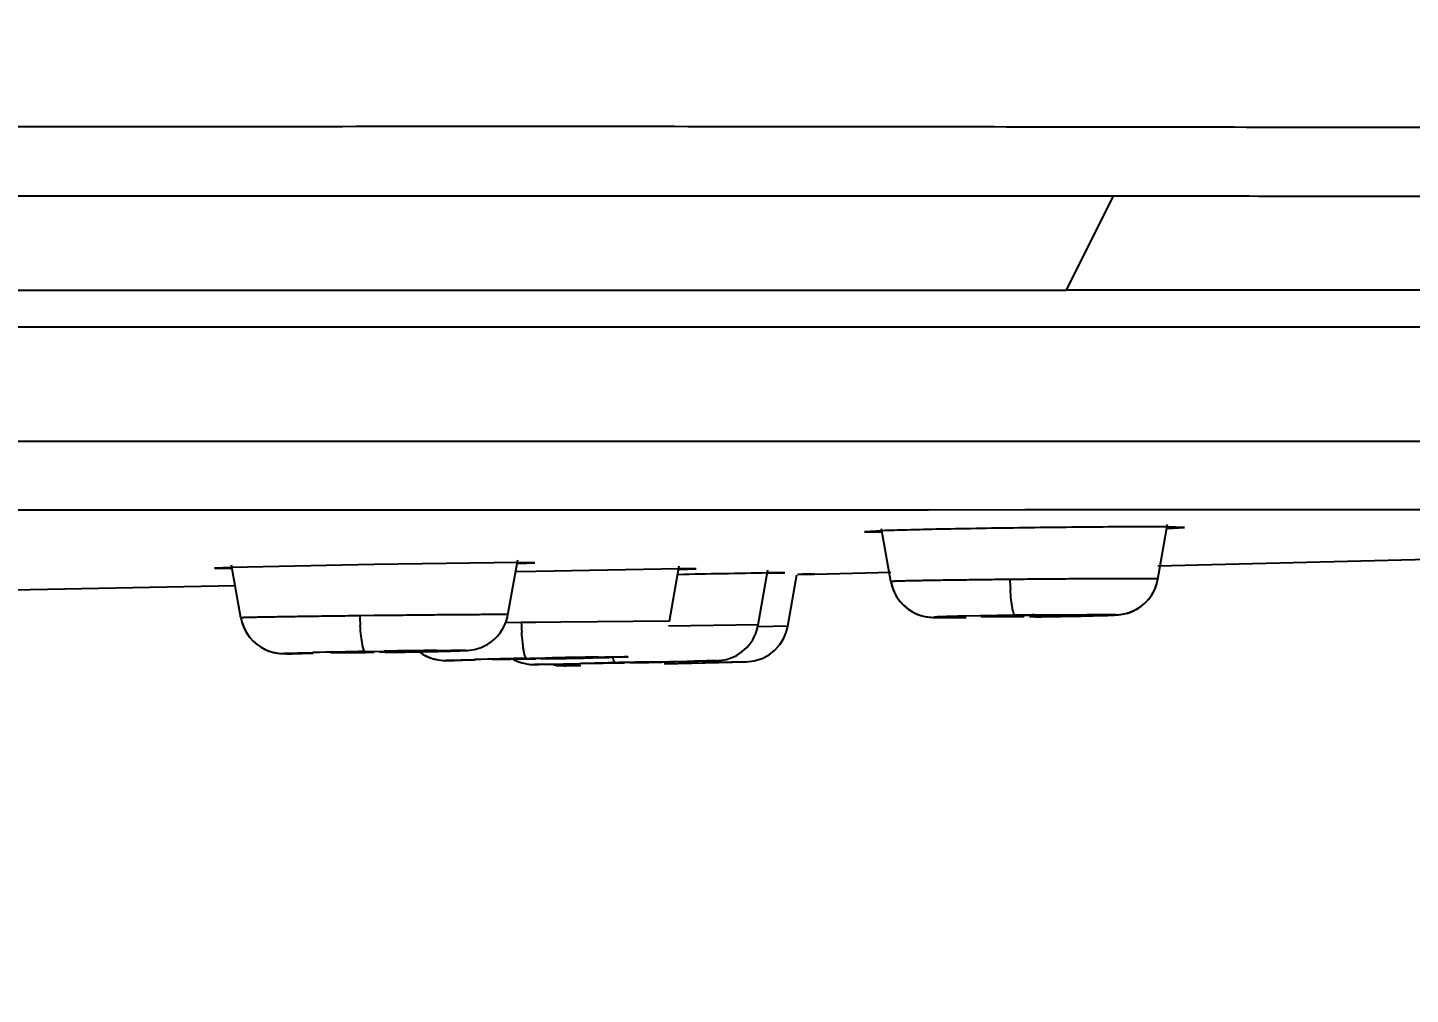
# Model space of a CAD drawing. Header units: millimetres. Extents: x 1236 to 1656, y -100 to 494.
# Drawn here: x 1505.091 to 1508.289, y 389.786 to 392.022 of the extents above; entities that cross this region are included whole.
import ezdxf

# ---------------------------------------------------------------- set-up
doc = ezdxf.new("R2010")
doc.units = ezdxf.units.MM
doc.header["$LTSCALE"] = 0.1
doc.layers.add('DIM', color=3, linetype='Continuous')
doc.styles.get("Standard").update_dxf_attribs({"font": 'arial.ttf'})
doc.dimstyles.new('ISO-25', dxfattribs={"dimtxt": 2.5, "dimasz": 2.5, "dimexe": 1.25, "dimexo": 0.625, "dimtad": 1, "dimlfac": 5, "dimtxsty": 'Standard', "dimcen": 2.5, "dimadec": 0, "dimazin": 0, "dimtfac": 1, "dimtmove": 0, "dimatfit": 3, "dimfxl": 0, "dimarcsym": 0})

# ---------------------------------------------------------------- blocks, each defined once
blk = doc.blocks.new('*D54')
at = {"layer": 'Defpoints', "color": 0}
for p in [(1493.4392, 422.6607), (1493.4392, 405.5297), (1563.4408, 391.5294)]:
    blk.add_point(p, dxfattribs=at)
at = {"layer": 'DIM', "color": 0, "lineweight": -2}
for p, q in [((1493.4392, 406.1547), (1493.4392, 423.9107)), ((1563.4408, 392.1544), (1563.4408, 423.9107)), ((1560.9408, 422.6607), (1495.9392, 422.6607))]:
    blk.add_line(p, q, dxfattribs=at)
at = {"layer": 'DIM', "color": 0}
for points in [[(1495.9392, 423.0773), (1495.9392, 422.244), (1493.4392, 422.6607)], [(1560.9408, 423.0773), (1560.9408, 422.244), (1563.4408, 422.6607)]]:
    blk.add_solid(points, dxfattribs=at)
at = {"layer": 'DIM', "color": 0, "insert": (1528.44, 424.5629), "char_height": 2.5, "attachment_point": 5}
blk.add_mtext('350', dxfattribs=at)
blk = doc.blocks.new('*D43')
at = {"layer": 'Defpoints', "color": 0}
for p in [(1473.7001, 391.7872), (1513.1783, 391.7885), (1513.1783, 382.0926)]:
    blk.add_point(p, dxfattribs=at)
at = {"layer": 'DIM', "color": 0, "lineweight": -2}
for p, q in [((1473.7001, 391.1622), (1473.7001, 380.8426)), ((1513.1783, 391.1635), (1513.1783, 380.8426)), ((1476.2001, 382.0926), (1510.6783, 382.0926))]:
    blk.add_line(p, q, dxfattribs=at)
at = {"layer": 'DIM', "color": 0}
for points in [[(1476.2001, 382.5093), (1476.2001, 381.676), (1473.7001, 382.0926)], [(1510.6783, 382.5093), (1510.6783, 381.676), (1513.1783, 382.0926)]]:
    blk.add_solid(points, dxfattribs=at)
at = {"layer": 'DIM', "color": 0, "insert": (1493.4392, 383.9941), "char_height": 2.5, "attachment_point": 5}
blk.add_mtext('197', dxfattribs=at)

msp = doc.modelspace()

# ---------------------------------------------------------------- linework, layer by layer
for p, q in [((1493.4394, 391.633), (1507.6018, 391.633)), ((1507.6018, 391.633), (1507.4932, 391.4145)), ((1507.4931, 391.4143), (1495.6742, 391.4143)), ((1512.5448, 391.4144), (1507.4931, 391.4144)), ((1474.1245, 391.3297), (1512.7541, 391.3297)), ((1508.3287, 391.0651), (1503.0116, 391.0643)), ((1504.9637, 390.9067), (1506.1094, 390.9069)), ((1506.1094, 390.9069), (1506.1313, 390.9069)), ((1506.1313, 390.9069), (1506.1723, 390.9069)), ((1506.1723, 390.9069), (1506.2671, 390.9069)), ((1506.2671, 390.9069), (1506.367, 390.9069)), ((1506.367, 390.9069), (1506.4398, 390.9069)), ((1506.4398, 390.9069), (1506.4737, 390.9069)), ((1506.4737, 390.9069), (1506.5401, 390.9069)), ((1506.5401, 390.9069), (1506.5719, 390.9069)), ((1506.5719, 390.9069), (1506.6405, 390.907)), ((1506.6405, 390.907), (1507.0277, 390.907)), ((1507.0277, 390.907), (1507.1747, 390.907)), ((1507.1747, 390.907), (1507.397, 390.9071)), ((1507.397, 390.9071), (1507.5123, 390.9071)), ((1507.5123, 390.9071), (1507.7681, 390.9072)), ((1507.7681, 390.9072), (1507.8308, 390.9072)), ((1507.8308, 390.9072), (1508.6115, 390.9072)), ((1507.0664, 390.8584), (1507.0267, 390.856)), ((1507.0267, 390.856), (1507.0663, 390.8547)), ((1507.0876, 390.7408), (1507.066, 390.8629)), ((1507.7052, 390.7466), (1507.7276, 390.8732)), ((1507.7261, 390.8639), (1507.7669, 390.8662)), ((1507.7669, 390.8662), (1507.727, 390.8674)), ((1506.2246, 390.7848), (1505.8927, 390.7804)), ((1506.2021, 390.6641), (1506.2246, 390.7913)), ((1506.224, 390.7826), (1506.2639, 390.7844)), ((1506.2639, 390.7844), (1506.2246, 390.7848)), ((1507.7045, 390.7775), (1508.6596, 390.8006)), ((1505.563, 390.7734), (1505.5236, 390.7716)), ((1505.5236, 390.7716), (1505.5632, 390.7711)), ((1505.8927, 390.7804), (1505.563, 390.7734)), ((1505.5845, 390.657), (1505.563, 390.7786)), ((1506.2662, 390.7643), (1506.2195, 390.7634)), ((1506.5981, 390.7699), (1506.2662, 390.7643)), ((1506.5757, 390.6493), (1506.5982, 390.7769)), ((1506.5978, 390.7684), (1506.6376, 390.77)), ((1506.6376, 390.77), (1506.5981, 390.7699)), ((1506.7808, 390.6404), (1506.8033, 390.7682)), ((1506.8029, 390.76), (1506.8427, 390.7612)), ((1506.8427, 390.7612), (1506.8032, 390.7607)), ((1506.8491, 390.6374), (1506.8701, 390.7564)), ((1506.8714, 390.7575), (1506.8832, 390.7577)), ((1506.8833, 390.7577), (1506.8714, 390.7575)), ((1506.8832, 390.7577), (1506.8889, 390.7578)), ((1506.8888, 390.7578), (1506.8833, 390.7577)), ((1506.9106, 390.7583), (1506.8888, 390.7578)), ((1506.8889, 390.7578), (1506.9105, 390.7583)), ((1506.9105, 390.7583), (1506.911, 390.7583)), ((1506.911, 390.7583), (1507.0871, 390.7626)), ((1504.8926, 390.7189), (1505.5713, 390.7315)), ((1507.0876, 390.7408), (1507.0895, 390.7321)), ((1507.3959, 390.7459), (1507.3627, 390.7456)), ((1505.8927, 390.662), (1505.8594, 390.6616)), ((1507.3747, 390.663), (1507.2534, 390.6607)), ((1507.2977, 390.6599), (1507.2959, 390.6597)), ((1507.2959, 390.6597), (1507.3764, 390.6597)), ((1507.3585, 390.6615), (1507.2977, 390.6599)), ((1507.3959, 390.6621), (1507.3839, 390.6619)), ((1507.419, 390.6636), (1507.5408, 390.6647)), ((1507.4959, 390.6624), (1507.4211, 390.6624)), ((1507.4333, 390.6606), (1507.4864, 390.6619)), ((1507.4864, 390.6619), (1507.4941, 390.6622)), ((1507.4941, 390.6622), (1507.4959, 390.6624)), ((1507.6029, 390.6633), (1507.608, 390.6636)), ((1506.2329, 390.6458), (1506.1964, 390.6453)), ((1506.2662, 390.6462), (1506.2329, 390.6458)), ((1506.3243, 390.647), (1506.2662, 390.6462)), ((1506.5757, 390.6494), (1506.3243, 390.647)), ((1506.7808, 390.6404), (1506.5732, 390.6379)), ((1506.8491, 390.6374), (1506.7808, 390.6364)), ((1506.8455, 390.6231), (1506.8491, 390.6374)), ((1505.7027, 390.574), (1505.7132, 390.5741)), ((1505.7132, 390.5741), (1505.726, 390.5741)), ((1505.7927, 390.5762), (1505.8738, 390.5769)), ((1505.7945, 390.5763), (1505.7927, 390.5762)), ((1505.8551, 390.5779), (1505.7945, 390.5763)), ((1505.8804, 390.5783), (1505.8551, 390.5779)), ((1505.8717, 390.5789), (1505.916, 390.5797)), ((1505.8738, 390.5769), (1505.8927, 390.5772)), ((1505.8927, 390.5786), (1505.8804, 390.5783)), ((1505.9184, 390.579), (1505.8927, 390.5786)), ((1505.9049, 390.5774), (1505.9303, 390.5779)), ((1505.9927, 390.5796), (1505.9184, 390.579)), ((1505.9303, 390.5779), (1505.9832, 390.5792)), ((1505.9832, 390.5792), (1505.9909, 390.5794)), ((1505.9909, 390.5794), (1505.9927, 390.5796)), ((1506.0192, 390.5789), (1506.0382, 390.5793)), ((1506.0382, 390.5793), (1506.0549, 390.5797)), ((1506.0549, 390.5797), (1506.0692, 390.5801)), ((1506.1259, 390.5592), (1506.0593, 390.5585)), ((1506.0626, 390.5584), (1506.0677, 390.5584)), ((1506.0627, 390.5588), (1506.1246, 390.5606)), ((1506.0677, 390.5584), (1506.0779, 390.5585)), ((1506.0692, 390.5801), (1506.0811, 390.5804)), ((1506.0779, 390.5585), (1506.0964, 390.5587)), ((1506.0811, 390.5804), (1506.0908, 390.5808)), ((1506.0908, 390.5808), (1506.0983, 390.581)), ((1506.1662, 390.5607), (1506.2478, 390.5618)), ((1506.168, 390.5608), (1506.1662, 390.5607)), ((1506.2284, 390.5623), (1506.168, 390.5608)), ((1506.2537, 390.5628), (1506.2284, 390.5623)), ((1506.2454, 390.5632), (1506.2897, 390.564)), ((1506.2478, 390.5618), (1506.2662, 390.5622)), ((1506.2662, 390.5631), (1506.2537, 390.5628)), ((1506.2921, 390.5636), (1506.2662, 390.5631)), ((1506.2787, 390.5624), (1506.304, 390.5629)), ((1506.3662, 390.5646), (1506.2921, 390.5636)), ((1506.304, 390.5629), (1506.3568, 390.5642)), ((1506.3568, 390.5642), (1506.3644, 390.5645)), ((1506.358, 390.5635), (1506.3783, 390.564)), ((1506.3644, 390.5645), (1506.3662, 390.5646)), ((1506.3783, 390.564), (1506.4135, 390.5648)), ((1506.4135, 390.5648), (1506.4351, 390.5653)), ((1506.6241, 390.5562), (1506.6617, 390.5571)), ((1506.6617, 390.5571), (1506.6779, 390.5575)), ((1506.6779, 390.5575), (1506.6828, 390.5577)), ((1506.6828, 390.5577), (1506.6852, 390.5578)), ((1506.3311, 390.5501), (1506.2637, 390.549)), ((1506.2667, 390.549), (1506.2728, 390.549)), ((1506.2728, 390.549), (1506.3176, 390.5498)), ((1506.3012, 390.5501), (1506.3297, 390.5507)), ((1506.3043, 390.5495), (1506.3149, 390.547)), ((1506.3149, 390.547), (1506.3321, 390.5458)), ((1506.3176, 390.5498), (1506.3621, 390.5506)), ((1506.3297, 390.5507), (1506.4051, 390.5524)), ((1506.3366, 390.546), (1506.3322, 390.5459)), ((1506.3322, 390.5459), (1506.3362, 390.546)), ((1506.3362, 390.546), (1506.3696, 390.5467)), ((1506.3707, 390.5467), (1506.3366, 390.546)), ((1506.3712, 390.5512), (1506.4226, 390.5521)), ((1506.3729, 390.5513), (1506.3712, 390.5512)), ((1506.4333, 390.5528), (1506.3729, 390.5513)), ((1506.4051, 390.5524), (1506.4505, 390.5534)), ((1506.4226, 390.5521), (1506.4531, 390.5527)), ((1506.4586, 390.5533), (1506.4333, 390.5528)), ((1506.4505, 390.5534), (1506.4948, 390.5543)), ((1506.4531, 390.5527), (1506.4712, 390.5531)), ((1506.4712, 390.5536), (1506.4586, 390.5533)), ((1506.4971, 390.5541), (1506.4712, 390.5536)), ((1506.4838, 390.5534), (1506.509, 390.5539)), ((1506.4948, 390.5543), (1506.6168, 390.5567)), ((1506.5712, 390.5554), (1506.4971, 390.5541)), ((1506.5618, 390.5551), (1506.5694, 390.5553)), ((1506.5632, 390.5508), (1506.7527, 390.5548)), ((1506.5681, 390.5549), (1506.5837, 390.5552)), ((1506.5694, 390.5553), (1506.5712, 390.5554)), ((1506.5837, 390.5552), (1506.6241, 390.5562)), ((1506.7527, 390.5548), (1506.6518, 390.5527))]:
    msp.add_line(p, q)
for points in [[(1507.0877, 390.7408), (1507.0901, 390.7304), (1507.0949, 390.7172), (1507.1015, 390.7049), (1507.1095, 390.6939), (1507.1186, 390.6843), (1507.1286, 390.6763), (1507.1392, 390.6698), (1507.1498, 390.6649), (1507.1602, 390.6615), (1507.1693, 390.6595), (1507.176, 390.6585), (1507.1811, 390.6581), (1507.1847, 390.6579), (1507.1877, 390.6578), (1507.191, 390.6577), (1507.1947, 390.6576), (1507.1989, 390.6575), (1507.2038, 390.6575), (1507.2093, 390.6574), (1507.2155, 390.6574), (1507.2225, 390.6574), (1507.23, 390.6573)], [(1507.0895, 390.7321), (1507.094, 390.7191), (1507.1001, 390.707), (1507.1077, 390.6961), (1507.1164, 390.6864), (1507.1259, 390.6783), (1507.136, 390.6716), (1507.1463, 390.6664), (1507.1566, 390.6625), (1507.1659, 390.6601), (1507.1733, 390.6589), (1507.1791, 390.6582), (1507.1798, 390.6582)], [(1507.6066, 390.6635), (1507.6098, 390.6637), (1507.6136, 390.664), (1507.6191, 390.6646), (1507.6261, 390.6658), (1507.6353, 390.6681), (1507.6456, 390.6718), (1507.6556, 390.6767), (1507.6653, 390.6829), (1507.6747, 390.6906), (1507.6833, 390.6997), (1507.6911, 390.7103), (1507.6976, 390.7222), (1507.7025, 390.7352), (1507.7026, 390.7358)], [(1507.608, 390.6636), (1507.6119, 390.6639), (1507.6164, 390.6643), (1507.623, 390.6652), (1507.6311, 390.6669), (1507.6401, 390.6697), (1507.6497, 390.6736), (1507.6591, 390.6788), (1507.6683, 390.6851), (1507.6771, 390.6929), (1507.6852, 390.702), (1507.6925, 390.7125), (1507.6984, 390.7242), (1507.7029, 390.7367), (1507.7052, 390.7466)], [(1505.5845, 390.6569), (1505.5867, 390.6473), (1505.5912, 390.6345)], [(1505.5846, 390.6569), (1505.5869, 390.6467), (1505.5916, 390.6338), (1505.5977, 390.6221), (1505.6051, 390.6117), (1505.6132, 390.6027), (1505.6219, 390.5951), (1505.6312, 390.5888), (1505.6407, 390.5837), (1505.6505, 390.5797), (1505.6597, 390.577), (1505.6682, 390.5754), (1505.675, 390.5746), (1505.6793, 390.5743), (1505.6823, 390.5742)], [(1506.0983, 390.581), (1506.1014, 390.5812), (1506.1042, 390.5813), (1506.1068, 390.5814), (1506.1096, 390.5816), (1506.1134, 390.5819), (1506.1182, 390.5826), (1506.125, 390.5838), (1506.1327, 390.5858), (1506.1404, 390.5885), (1506.1482, 390.592), (1506.1559, 390.5963), (1506.1635, 390.6015), (1506.1709, 390.6075), (1506.1777, 390.6144), (1506.184, 390.6221), (1506.1896, 390.6304), (1506.1942, 390.6393), (1506.1981, 390.6487), (1506.201, 390.6588), (1506.2021, 390.6642)], [(1507.4789, 390.6601), (1507.4937, 390.6604), (1507.5078, 390.6607), (1507.521, 390.661), (1507.5334, 390.6612), (1507.5449, 390.6615), (1507.5554, 390.6618), (1507.5651, 390.662)], [(1507.5651, 390.662), (1507.5737, 390.6623), (1507.5815, 390.6625), (1507.5883, 390.6627)], [(1507.5883, 390.6627), (1507.5943, 390.663), (1507.5995, 390.6632), (1507.6039, 390.6634)], [(1505.5912, 390.6345), (1505.5972, 390.6229), (1505.6044, 390.6125), (1505.6123, 390.6035), (1505.6209, 390.5959), (1505.63, 390.5895), (1505.6394, 390.5843), (1505.6491, 390.5802), (1505.6583, 390.5774), (1505.6669, 390.5756), (1505.6739, 390.5747), (1505.6784, 390.5743), (1505.6817, 390.5742), (1505.6851, 390.5741)], [(1506.6852, 390.5578), (1506.6865, 390.5578), (1506.6885, 390.5579), (1506.6914, 390.5582), (1506.6961, 390.5587), (1506.7017, 390.5597), (1506.7073, 390.5609), (1506.7133, 390.5627), (1506.7194, 390.5649), (1506.7257, 390.5677), (1506.7318, 390.5709), (1506.7378, 390.5746), (1506.7435, 390.5787), (1506.749, 390.5833), (1506.7542, 390.5883), (1506.7591, 390.5938), (1506.7638, 390.5998), (1506.768, 390.6063), (1506.7718, 390.6132), (1506.7751, 390.6206), (1506.7778, 390.6284), (1506.78, 390.6366), (1506.7807, 390.6404)], [(1506.7528, 390.5548), (1506.7718, 390.5571), (1506.7898, 390.5628), (1506.8058, 390.5714), (1506.8195, 390.5823), (1506.8307, 390.5949), (1506.8394, 390.6087), (1506.8455, 390.6231)], [(1505.6851, 390.5741), (1505.6877, 390.5741), (1505.6908, 390.574), (1505.6943, 390.574), (1505.7027, 390.574)], [(1505.9867, 390.5782), (1505.9981, 390.5784), (1506.0192, 390.5789)], [(1505.9968, 390.5784), (1506.0047, 390.5731), (1506.0133, 390.5684), (1506.0219, 390.5647), (1506.0306, 390.562), (1506.0387, 390.5602)], [(1505.9969, 390.5784), (1505.9973, 390.578), (1506.0057, 390.5725), (1506.0144, 390.5679), (1506.023, 390.5643), (1506.0318, 390.5617)], [(1506.0318, 390.5617), (1506.0398, 390.56), (1506.0466, 390.559), (1506.0518, 390.5586), (1506.0547, 390.5585), (1506.0567, 390.5585), (1506.0586, 390.5584), (1506.0626, 390.5584)], [(1506.2148, 390.5607), (1506.2211, 390.5576), (1506.2281, 390.5548), (1506.2349, 390.5526), (1506.2417, 390.551), (1506.248, 390.5499), (1506.2535, 390.5493), (1506.258, 390.549), (1506.2606, 390.549), (1506.2624, 390.5489), (1506.2639, 390.5489), (1506.2667, 390.549)], [(1506.2184, 390.5588), (1506.2251, 390.5559), (1506.2318, 390.5535), (1506.2385, 390.5517), (1506.2449, 390.5504), (1506.2508, 390.5496), (1506.2557, 390.5492), (1506.2566, 390.5491)]]:
    msp.add_lwpolyline(points)
for centre, radius, start, end in [((1508.0422, 320.2508), 70.5208, 91.006707, 91.176042), ((1508.1542, 390.7721), 0.7919, 181.9187, 183.5249), ((1506.669, 390.6915), 0.8101, 182.1172, 183.6923), ((1507.5146, 382.03), 8.6329, 90.86744, 91.03582), ((1507.6719, 370.8963), 19.7689, 90.73288, 90.86147), ((1507.2684, 399.8562), 9.1971, 270.67289, 270.7943), ((1507.5225, 381.5367), 9.1263, 90.63689, 90.79477), ((1507.2772, 399.2926), 8.6335, 270.86744, 271.03581), ((1507.2336, 403.8742), 13.2163, 270.81193, 271.33778), ((1507.0379, 390.6773), 0.8057, 182.2426, 183.8292), ((1506.2317, 369.8911), 20.691, 90.99678, 91.33158), ((1506.3438, 364.639), 25.9443, 90.6756, 90.94478), ((1505.5595, 411.2099), 20.6361, 270.99636, 271.33302), ((1506.8496, 359.8229), 30.7462, 91.12587, 91.35112), ((1507.0252, 351.9425), 38.6285, 90.91013, 91.09098), ((1505.6899, 421.2204), 30.6641, 271.12559, 271.35209), ((1505.2225, 451.4588), 60.9188, 271.199268, 271.313268), ((1506.1134, 408.8622), 18.3125, 271.23782, 271.40308)]:
    msp.add_arc(centre, radius, start, end)
for points, knots in [([(1493.4392, 391.792), (1494.1797, 391.7923), (1495.6579, 391.7926), (1497.8688, 391.7919), (1500.0625, 391.7923), (1501.8744, 391.7921), (1503.3035, 391.7923), (1504.3512, 391.7927), (1505.3739, 391.7935), (1506.207, 391.7939), (1506.8541, 391.7936), (1507.4668, 391.7928), (1508.1908, 391.7916), (1509.0022, 391.7918), (1509.5171, 391.7922), (1509.7604, 391.7923)], [0, 0, 0, 0, 0.136111, 0.271708, 0.406381, 0.539336, 0.604747, 0.669067, 0.731911, 0.792739, 0.82219, 0.850865, 0.905361, 0.95527, 1, 1, 1, 1]), ([(1507.6016, 391.6331), (1507.8255, 391.6328), (1508.1566, 391.632), (1508.5913, 391.6319), (1508.9014, 391.6323), (1509.1991, 391.6328), (1509.5677, 391.6332), (1509.992, 391.6332), (1510.457, 391.6329), (1510.8631, 391.6327), (1511.2103, 391.6328), (1511.5018, 391.6328), (1511.7438, 391.633), (1511.9442, 391.6332), (1512.11, 391.6331), (1512.2473, 391.6324), (1512.3466, 391.6309), (1512.4162, 391.629), (1512.4629, 391.628), (1512.5071, 391.6277), (1512.562, 391.6286), (1512.6022, 391.6303), (1512.6285, 391.6313)], [0, 0, 0, 0, 0.133607, 0.19758, 0.259399, 0.318713, 0.375203, 0.479409, 0.571916, 0.652723, 0.721724, 0.779117, 0.826691, 0.866143, 0.898715, 0.925633, 0.948075, 0.957981, 0.967221, 0.97596, 0.984311, 1, 1, 1, 1]), ([(1507.3959, 390.865), (1507.3624, 390.8646), (1507.2979, 390.8636), (1507.2073, 390.862), (1507.131, 390.8603), (1507.0857, 390.859), (1507.0664, 390.8584)], [0, 0, 0, 0, 0.304942, 0.587162, 0.824596, 1, 1, 1, 1]), ([(1507.727, 390.8674), (1507.7076, 390.8675), (1507.662, 390.8675), (1507.5517, 390.8669), (1507.4607, 390.8659), (1507.3959, 390.865)], [0, 0, 0, 0, 0.175493, 0.413004, 1, 1, 1, 1]), ([(1507.3627, 390.7456), (1507.3444, 390.7454), (1507.3085, 390.745), (1507.2645, 390.7444), (1507.2311, 390.744), (1507.2081, 390.7437), (1507.1866, 390.7433), (1507.1669, 390.743), (1507.1492, 390.7427), (1507.1334, 390.7424), (1507.1217, 390.7421), (1507.1134, 390.7419), (1507.1081, 390.7417), (1507.1033, 390.7416), (1507.0992, 390.7415), (1507.0957, 390.7413), (1507.0929, 390.7412), (1507.0906, 390.7411), (1507.0892, 390.741), (1507.0883, 390.7409), (1507.0879, 390.7409), (1507.0877, 390.7408), (1507.0876, 390.7408), (1507.0876, 390.7408)], [0, 0, 0, 0, 0.200367, 0.390777, 0.479841, 0.563781, 0.641965, 0.713763, 0.778555, 0.835838, 0.885177, 0.906732, 0.926136, 0.943337, 0.95829, 0.970977, 0.981383, 0.989495, 0.995301, 0.997336, 0.998791, 0.99967, 1, 1, 1, 1]), ([(1507.3747, 390.6629), (1507.3741, 390.663), (1507.3732, 390.6639), (1507.3723, 390.6653), (1507.3711, 390.668), (1507.3698, 390.6726), (1507.3676, 390.6832), (1507.3655, 390.7004), (1507.3643, 390.7152), (1507.3638, 390.7234)], [0, 0, 0, 0, 0.029197, 0.052577, 0.083169, 0.168084, 0.284783, 0.603425, 1, 1, 1, 1]), ([(1507.7052, 390.7466), (1507.7052, 390.7466), (1507.705, 390.7467), (1507.7048, 390.7467), (1507.7043, 390.7468), (1507.7036, 390.7468), (1507.7028, 390.7468), (1507.7013, 390.7469), (1507.699, 390.747), (1507.6956, 390.747), (1507.6916, 390.7471), (1507.6868, 390.7472), (1507.6813, 390.7472), (1507.6752, 390.7473), (1507.6656, 390.7473), (1507.6521, 390.7473), (1507.6341, 390.7473), (1507.6137, 390.7473), (1507.5913, 390.7472), (1507.567, 390.7471), (1507.5411, 390.747), (1507.5039, 390.7468), (1507.4554, 390.7464), (1507.4159, 390.7461), (1507.3959, 390.7459)], [0, 0, 0, 0, 0.00037, 0.001317, 0.002864, 0.005013, 0.007762, 0.011107, 0.019574, 0.030388, 0.043521, 0.058944, 0.07663, 0.09655, 0.118665, 0.169208, 0.227695, 0.293558, 0.366216, 0.444975, 0.529082, 0.617778, 0.805539, 1, 1, 1, 1]), ([(1505.8594, 390.6616), (1505.8409, 390.6613), (1505.8051, 390.6609), (1505.761, 390.6603), (1505.7278, 390.6598), (1505.7049, 390.6595), (1505.6834, 390.6591), (1505.6638, 390.6588), (1505.6461, 390.6585), (1505.6305, 390.6582), (1505.6171, 390.658), (1505.6073, 390.6578), (1505.6006, 390.6576), (1505.5965, 390.6575), (1505.593, 390.6574), (1505.5901, 390.6573), (1505.5881, 390.6572), (1505.5868, 390.6571), (1505.586, 390.6571), (1505.5854, 390.6571), (1505.585, 390.657), (1505.5847, 390.657), (1505.5846, 390.657), (1505.5846, 390.6569)], [0, 0, 0, 0, 0.201697, 0.391585, 0.480379, 0.564203, 0.642332, 0.714045, 0.778622, 0.835528, 0.884463, 0.925143, 0.942298, 0.957283, 0.970065, 0.980616, 0.98891, 0.992202, 0.99492, 0.99706, 0.998621, 0.999599, 1, 1, 1, 1]), ([(1506.2021, 390.6641), (1506.2021, 390.6642), (1506.2019, 390.6642), (1506.2017, 390.6642), (1506.2012, 390.6642), (1506.2005, 390.6643), (1506.1997, 390.6643), (1506.1982, 390.6643), (1506.1958, 390.6644), (1506.1925, 390.6644), (1506.1884, 390.6644), (1506.1836, 390.6644), (1506.1782, 390.6644), (1506.172, 390.6644), (1506.1624, 390.6644), (1506.1489, 390.6643), (1506.1309, 390.6642), (1506.1105, 390.6641), (1506.0881, 390.6639), (1506.0638, 390.6637), (1506.0379, 390.6635), (1506.0007, 390.6631), (1505.9521, 390.6626), (1505.9127, 390.6622), (1505.8927, 390.662)], [0, 0, 0, 0, 0.000355, 0.001304, 0.002856, 0.005011, 0.007767, 0.01112, 0.019603, 0.030433, 0.04358, 0.059018, 0.076717, 0.096649, 0.118775, 0.169337, 0.227836, 0.293706, 0.366365, 0.44512, 0.529216, 0.617895, 0.805607, 1, 1, 1, 1]), ([(1507.2534, 390.6607), (1507.2484, 390.6606), (1507.2388, 390.6604), (1507.2254, 390.66), (1507.2139, 390.6596), (1507.2055, 390.6593), (1507.1999, 390.6591), (1507.1964, 390.6589), (1507.1936, 390.6588), (1507.1915, 390.6587), (1507.1901, 390.6586), (1507.1893, 390.6585), (1507.1887, 390.6584), (1507.1882, 390.6584), (1507.1878, 390.6583), (1507.1876, 390.6583), (1507.1874, 390.6582), (1507.1876, 390.6581), (1507.1878, 390.6581), (1507.1881, 390.658), (1507.1886, 390.658), (1507.1896, 390.6579), (1507.1911, 390.6578), (1507.1934, 390.6577), (1507.1962, 390.6577), (1507.1996, 390.6576), (1507.2036, 390.6575), (1507.2099, 390.6575), (1507.2191, 390.6574), (1507.2316, 390.6574), (1507.2459, 390.6574), (1507.256, 390.6575), (1507.2613, 390.6575)], [0, 0, 0, 0, 0.108847, 0.205081, 0.287649, 0.355797, 0.384251, 0.408843, 0.42949, 0.446106, 0.452878, 0.458622, 0.46334, 0.467033, 0.469707, 0.471372, 0.47209, 0.4727, 0.47423, 0.476765, 0.480316, 0.484888, 0.497101, 0.513408, 0.533803, 0.558213, 0.586537, 0.61867, 0.693953, 0.783234, 0.885631, 1, 1, 1, 1]), ([(1507.5408, 390.6647), (1507.5503, 390.6647), (1507.5636, 390.6648), (1507.5801, 390.6647), (1507.5897, 390.6647), (1507.5965, 390.6646), (1507.6009, 390.6645), (1507.6034, 390.6644), (1507.6054, 390.6643), (1507.6067, 390.6643), (1507.6076, 390.6642), (1507.608, 390.6641), (1507.6082, 390.664), (1507.608, 390.6639), (1507.6079, 390.6639), (1507.6075, 390.6638), (1507.6068, 390.6637), (1507.6056, 390.6636), (1507.6037, 390.6635), (1507.6013, 390.6633), (1507.597, 390.6631), (1507.5904, 390.6629), (1507.581, 390.6625), (1507.5647, 390.662), (1507.5515, 390.6617), (1507.5422, 390.6615)], [0, 0, 0, 0, 0.212425, 0.299014, 0.371368, 0.428748, 0.451591, 0.470415, 0.48514, 0.495757, 0.50228, 0.504025, 0.504814, 0.505376, 0.506831, 0.509285, 0.512755, 0.522756, 0.536845, 0.555009, 0.577177, 0.633192, 0.704218, 0.78958, 1, 1, 1, 1]), ([(1505.8717, 390.5789), (1505.8711, 390.5789), (1505.8702, 390.5798), (1505.8693, 390.5812), (1505.8681, 390.5839), (1505.8668, 390.5885), (1505.8645, 390.5991), (1505.8623, 390.6162), (1505.8611, 390.6311), (1505.8605, 390.6393)], [0, 0, 0, 0, 0.028979, 0.052157, 0.08255, 0.16716, 0.283726, 0.602654, 1, 1, 1, 1]), ([(1506.2454, 390.5631), (1506.2448, 390.5632), (1506.2439, 390.564), (1506.243, 390.5654), (1506.2418, 390.568), (1506.2405, 390.5726), (1506.2389, 390.5797), (1506.2375, 390.5886), (1506.2356, 390.6034), (1506.2346, 390.6152), (1506.234, 390.6235)], [0, 0, 0, 0, 0.028878, 0.051943, 0.082222, 0.16665, 0.283129, 0.429518, 0.602246, 1, 1, 1, 1]), ([(1505.7519, 390.5744), (1505.7425, 390.5743), (1505.7292, 390.5742), (1505.7127, 390.5741), (1505.7031, 390.574), (1505.6963, 390.574), (1505.6919, 390.5741), (1505.6894, 390.5741), (1505.6875, 390.5741), (1505.686, 390.5742), (1505.6853, 390.5742), (1505.6846, 390.5743), (1505.6852, 390.5745), (1505.6858, 390.5745), (1505.6873, 390.5746), (1505.6891, 390.5747), (1505.6916, 390.5748), (1505.6958, 390.575), (1505.7025, 390.5752), (1505.712, 390.5755), (1505.7283, 390.5759), (1505.7415, 390.5763), (1505.7508, 390.5765)], [0, 0, 0, 0, 0.212351, 0.298866, 0.371123, 0.428387, 0.451167, 0.469924, 0.484578, 0.495116, 0.501546, 0.503904, 0.505802, 0.511752, 0.521797, 0.535938, 0.554159, 0.576389, 0.632538, 0.703711, 0.789234, 1, 1, 1, 1]), ([(1506.0379, 390.5814), (1506.0474, 390.5815), (1506.0607, 390.5817), (1506.0772, 390.5818), (1506.0868, 390.5818), (1506.0936, 390.5818), (1506.0981, 390.5818), (1506.1006, 390.5818), (1506.1025, 390.5817), (1506.1039, 390.5817), (1506.1046, 390.5817), (1506.105, 390.5816), (1506.1052, 390.5816), (1506.1054, 390.5816), (1506.1053, 390.5815), (1506.1051, 390.5815), (1506.1048, 390.5814), (1506.1041, 390.5814), (1506.1029, 390.5813), (1506.101, 390.5812), (1506.0986, 390.5811), (1506.0943, 390.5809), (1506.0877, 390.5807), (1506.0783, 390.5804), (1506.062, 390.5799), (1506.0489, 390.5796), (1506.0396, 390.5794)], [0, 0, 0, 0, 0.212764, 0.299525, 0.372049, 0.429594, 0.452517, 0.471417, 0.486215, 0.496896, 0.500696, 0.50347, 0.505223, 0.505978, 0.506403, 0.507781, 0.510176, 0.513592, 0.523497, 0.537499, 0.555583, 0.577677, 0.633557, 0.704465, 0.789726, 1, 1, 1, 1]), ([(1506.4117, 390.5662), (1506.4211, 390.5663), (1506.4344, 390.5665), (1506.451, 390.5667), (1506.4606, 390.5668), (1506.4683, 390.5669), (1506.4734, 390.5669), (1506.4763, 390.5669), (1506.4779, 390.5669), (1506.4785, 390.5668), (1506.4793, 390.5668), (1506.4787, 390.5667), (1506.4781, 390.5667), (1506.4767, 390.5666), (1506.4739, 390.5665), (1506.469, 390.5663), (1506.4616, 390.566), (1506.4522, 390.5658), (1506.4359, 390.5653), (1506.4228, 390.565), (1506.4135, 390.5648)], [0, 0, 0, 0, 0.212979, 0.299853, 0.372492, 0.43015, 0.472084, 0.486935, 0.497667, 0.504285, 0.506805, 0.508466, 0.514207, 0.52405, 0.537995, 0.578066, 0.633848, 0.704668, 0.789851, 1, 1, 1, 1]), ([(1506.4505, 390.5533), (1506.45, 390.5533), (1506.4492, 390.5539), (1506.4484, 390.555), (1506.4474, 390.5569), (1506.4462, 390.5604), (1506.4454, 390.5635), (1506.445, 390.5653)], [0, 0, 0, 0, 0.110409, 0.193269, 0.299964, 0.593527, 1, 1, 1, 1]), ([(1506.6168, 390.5567), (1506.6262, 390.5569), (1506.6427, 390.5572), (1506.662, 390.5575), (1506.6732, 390.5577), (1506.6793, 390.5578), (1506.6818, 390.5578), (1506.6849, 390.5578), (1506.6822, 390.5576), (1506.6798, 390.5576), (1506.6741, 390.5574), (1506.6631, 390.5571), (1506.6442, 390.5567), (1506.628, 390.5563), (1506.6187, 390.5561)], [0, 0, 0, 0, 0.213101, 0.372742, 0.430466, 0.472464, 0.498107, 0.507281, 0.514575, 0.538293, 0.5783, 0.634025, 0.789928, 1, 1, 1, 1])]:
    msp.add_open_spline(points, degree=3, knots=knots)
msp.add_open_spline([(1506.9111, 390.7583), (1506.911, 390.7583), (1506.911, 390.7583), (1506.911, 390.7583)], degree=3)

# ---------------------------------------------------------------- dimensions: what is measured, and where the dimension line sits
at = {"layer": 'DIM'}
dim = msp.add_linear_dim(base=(1493.4392, 422.6607), p1=(1563.4408, 391.5294), p2=(1493.4392, 405.5297), text='350', dimstyle='ISO-25', dxfattribs=at)
dim.commit()
dim.dimension.update_dxf_attribs({"geometry": '*D54', "text_midpoint": (1528.44, 424.5629)})
dim = msp.add_linear_dim(base=(1513.1783, 382.0926), p1=(1473.7001, 391.7872), p2=(1513.1783, 391.7885), text='197', dimstyle='ISO-25', dxfattribs=at)
dim.commit()
dim.dimension.update_dxf_attribs({"geometry": '*D43', "text_midpoint": (1493.4392, 382.0926), "dimtype": 160})

doc.saveas('drawing.dxf')
